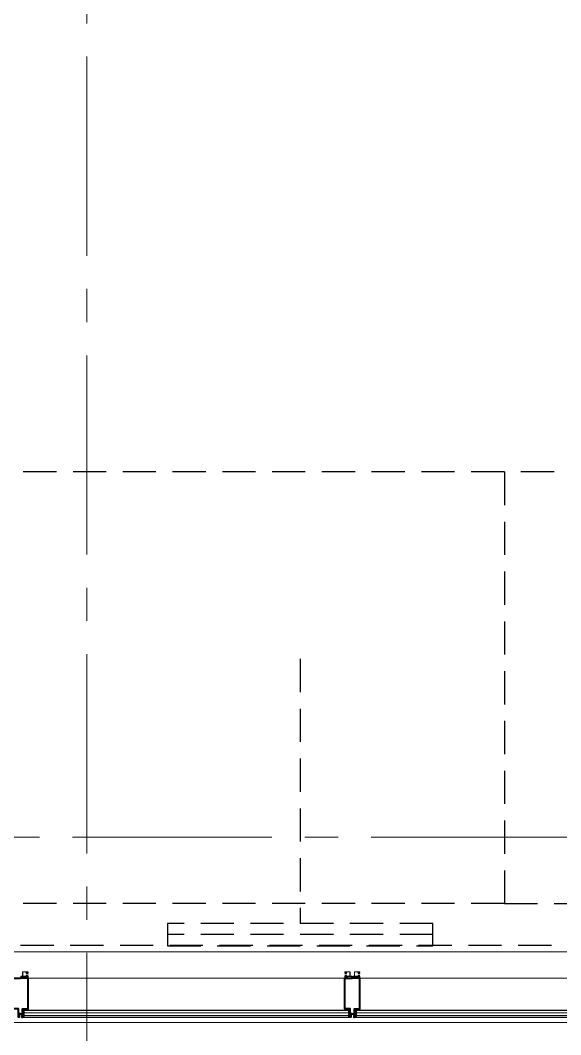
# Model space of a CAD drawing. Header units: inches. Extents: x -26012 to 27, y -3347 to 2082.
# Drawn here: x -21241.1 to -21143.3, y -21.1 to 162.2 of the extents above; entities that cross this region are included whole.
import ezdxf

# ---------------------------------------------------------------- set-up
doc = ezdxf.new("R2010")
doc.units = ezdxf.units.IN
doc.header["$LTSCALE"] = 48
doc.header["$MEASUREMENT"] = 0
for name, pattern in [('A_Column Grid$0$CENTER2', [1.125, 0.75, -0.125, 0.125, -0.125]), ('HIDDEN2', [0.1875, 0.125, -0.0625]), ('NB - 5th floor_plan$0$HIDDEN2', [0.1875, 0.125, -0.0625])]:
    doc.linetypes.add(name, pattern=pattern)
for name, color, linetype in [('A104$0$A-CLNG-RAIL', 8, 'Continuous'), ('A104$0$A-FLOR-SLAB', 8, 'Continuous'), ('A104$0$A-GLAZ', 8, 'Continuous'), ('A104$0$A-GLAZ-CRNA', 8, 'Continuous'), ('A_Column Grid$0$A-GRID-GRD1-12', 8, 'A_Column Grid$0$CENTER2'), ('A_Column Grid$0$A-GRID-GRD1-15', 8, 'A_Column Grid$0$CENTER2'), ('M-HVAC-FUTR', 4, 'HIDDEN2'), ('NB - 5th floor_plan$0$STDROPS', 1, 'NB - 5th floor_plan$0$HIDDEN2'), ('NB - 5th floor_plan$0$STSLABNOTCH', 1, 'NB - 5th floor_plan$0$HIDDEN2'), ('XREF', 8, 'Continuous')]:
    doc.layers.add(name, color=color, linetype=linetype)

# ---------------------------------------------------------------- blocks, each defined once
blk = doc.blocks.new('A104')
at = {"layer": 'A104$0$A-CLNG-RAIL', "lineweight": 13}
for p, q in [((-21240.86591113202, -10.54250795932099), (-21240.94891113203, -10.54250795932099)), ((-21240.94891113203, -10.54250795932099), (-21240.94891113203, -10.9045079593241)), ((-21240.94891113203, -10.9045079593241), (-21240.89891113202, -10.9045079593241)), ((-21240.89891113202, -10.69650795932252), (-21240.89891113202, -10.60250795932187)), ((-21240.89891113202, -10.60250795932187), (-21240.11291113202, -10.60250795932187)), ((-21240.89891113202, -10.82150795932252), (-21240.86391113203, -10.69650795932252)), ((-21240.86391113203, -10.69650795932252), (-21240.89891113202, -10.69650795932252)), ((-21240.89891113202, -10.9045079593241), (-21240.89891113202, -10.82150795932252)), ((-21240.74091113202, -10.50750795932231), (-21240.86591113202, -10.54250795932099)), ((-21240.74091113202, -10.54250795932099), (-21240.74091113202, -10.50750795932231)), ((-21240.64691113202, -10.54250795932099), (-21240.74091113202, -10.54250795932099)), ((-21239.64891113202, -9.71650795932281), (-21240.64691113202, -9.71650795932281)), ((-21240.64691113202, -9.71650795932281), (-21240.64691113202, -10.54250795932099)), ((-21240.59691113203, -10.54250795932099), (-21240.59691113203, -9.766507959323542)), ((-21240.59691113203, -9.766507959323542), (-21240.03891113202, -9.766507959323542)), ((-21239.93391113202, -10.54250795932099), (-21240.59691113203, -10.54250795932099)), ((-21240.11291113202, -10.69650795932252), (-21240.14791113203, -10.69650795932252)), ((-21240.14791113203, -10.69650795932252), (-21240.11291113202, -10.82150795932252)), ((-21240.11291113202, -10.60250795932187), (-21240.11291113202, -10.69650795932252)), ((-21240.11291113202, -10.82150795932252), (-21240.11291113202, -10.9045079593241)), ((-21240.11291113202, -10.9045079593241), (-21240.06791113202, -10.9045079593241)), ((-21240.06791113202, -10.9045079593241), (-21240.06791113202, -10.68250795932304)), ((-21240.06791113202, -10.68250795932304), (-21239.69391113202, -10.68250795932304)), ((-21240.03891113202, -9.766507959323542), (-21240.03891113202, -9.856507959321196)), ((-21240.03891113202, -9.856507959321196), (-21239.93391113202, -9.856507959321196)), ((-21239.99391113202, -9.816507959320608), (-21239.99391113202, -9.766507959323542)), ((-21239.99391113202, -9.766507959323542), (-21239.69391113202, -9.766507959323542)), ((-21239.93391113202, -9.816507959320608), (-21239.99391113202, -9.816507959320608)), ((-21239.99391113202, -10.63250795932231), (-21239.99391113202, -10.58250795932158)), ((-21239.99391113202, -10.58250795932158), (-21239.93391113202, -10.58250795932158)), ((-21239.69391113202, -10.63250795932231), (-21239.99391113202, -10.63250795932231)), ((-21239.93391113202, -9.856507959321196), (-21239.93391113202, -9.816507959320608)), ((-21239.93391113202, -10.58250795932158), (-21239.93391113202, -10.54250795932099)), ((-21239.69391113202, -9.816507959320608), (-21239.75391113203, -9.816507959320608)), ((-21239.75391113203, -9.816507959320608), (-21239.75391113203, -9.856507959321196)), ((-21239.75391113203, -9.856507959321196), (-21239.64891113202, -9.856507959321196)), ((-21239.64891113202, -10.54250795932099), (-21239.75391113203, -10.54250795932099)), ((-21239.75391113203, -10.54250795932099), (-21239.75391113203, -10.58250795932158)), ((-21239.75391113203, -10.58250795932158), (-21239.69391113202, -10.58250795932158)), ((-21239.69391113202, -9.766507959323542), (-21239.69391113202, -9.816507959320608)), ((-21239.69391113202, -10.58250795932158), (-21239.69391113202, -10.63250795932231)), ((-21239.69391113202, -10.68250795932304), (-21239.69391113202, -10.9045079593241)), ((-21239.69391113202, -10.9045079593241), (-21239.64891113202, -10.9045079593241)), ((-21239.64891113202, -9.856507959321196), (-21239.64891113202, -9.71650795932281)), ((-21239.64891113202, -10.9045079593241), (-21239.64891113202, -10.54250795932099)), ((-21182.39948951185, -9.856507959320966), (-21182.39948951185, -9.71650795932258)), ((-21182.39948951185, -9.71650795932258), (-21181.40148951185, -9.71650795932258)), ((-21182.29448951184, -9.856507959320966), (-21182.39948951185, -9.856507959320966)), ((-21182.39948951185, -10.90450795932387), (-21182.39948951185, -10.54250795932076)), ((-21182.39948951185, -10.54250795932076), (-21182.29448951184, -10.54250795932076)), ((-21182.35448951184, -10.90450795932387), (-21182.39948951185, -10.90450795932387)), ((-21182.05448951184, -9.766507959323313), (-21182.35448951184, -9.766507959323313)), ((-21182.35448951184, -9.766507959323313), (-21182.35448951184, -9.81650795932038)), ((-21182.35448951184, -9.81650795932038), (-21182.29448951184, -9.81650795932038)), ((-21182.29448951184, -10.58250795932135), (-21182.35448951184, -10.58250795932135)), ((-21182.35448951184, -10.58250795932135), (-21182.35448951184, -10.63250795932208)), ((-21182.35448951184, -10.63250795932208), (-21182.05448951184, -10.63250795932208)), ((-21181.98048951184, -10.68250795932281), (-21182.35448951184, -10.68250795932281)), ((-21182.35448951184, -10.68250795932281), (-21182.35448951184, -10.90450795932387)), ((-21182.29448951184, -9.81650795932038), (-21182.29448951184, -9.856507959320966)), ((-21182.29448951184, -10.54250795932076), (-21182.29448951184, -10.58250795932135)), ((-21182.11448951185, -9.856507959320966), (-21182.11448951185, -9.81650795932038)), ((-21182.11448951185, -9.81650795932038), (-21182.05448951184, -9.81650795932038)), ((-21182.00948951185, -9.856507959320966), (-21182.11448951185, -9.856507959320966)), ((-21182.11448951185, -10.58250795932135), (-21182.11448951185, -10.54250795932076)), ((-21182.11448951185, -10.54250795932076), (-21181.45148951184, -10.54250795932076)), ((-21182.05448951184, -10.58250795932135), (-21182.11448951185, -10.58250795932135)), ((-21182.05448951184, -9.81650795932038), (-21182.05448951184, -9.766507959323313)), ((-21182.05448951184, -10.63250795932208), (-21182.05448951184, -10.58250795932135)), ((-21181.45148951184, -9.766507959323313), (-21182.00948951185, -9.766507959323313)), ((-21182.00948951185, -9.766507959323313), (-21182.00948951185, -9.856507959320966)), ((-21181.98048951184, -10.90450795932387), (-21181.98048951184, -10.68250795932281)), ((-21181.93548951184, -10.90450795932387), (-21181.98048951184, -10.90450795932387)), ((-21181.14948951185, -10.60250795932164), (-21181.93548951184, -10.60250795932164)), ((-21181.93548951184, -10.60250795932164), (-21181.93548951184, -10.69650795932229)), ((-21181.93548951184, -10.69650795932229), (-21181.90048951184, -10.69650795932229)), ((-21181.90048951184, -10.69650795932229), (-21181.93548951184, -10.82150795932229)), ((-21181.93548951184, -10.82150795932229), (-21181.93548951184, -10.90450795932387)), ((-21181.45148951184, -10.54250795932076), (-21181.45148951184, -9.766507959323313)), ((-21181.40148951185, -9.71650795932258), (-21181.40148951185, -10.54250795932076)), ((-21181.40148951185, -10.54250795932076), (-21181.30748951184, -10.54250795932076)), ((-21181.30748951184, -10.54250795932076), (-21181.30748951184, -10.50750795932208)), ((-21181.30748951184, -10.50750795932208), (-21181.18248951184, -10.54250795932076)), ((-21181.14948951185, -10.82150795932229), (-21181.18448951184, -10.69650795932229)), ((-21181.18448951184, -10.69650795932229), (-21181.14948951185, -10.69650795932229)), ((-21181.18248951184, -10.54250795932076), (-21181.09948951184, -10.54250795932076)), ((-21181.14948951185, -10.69650795932229), (-21181.14948951185, -10.60250795932164)), ((-21181.14948951185, -10.90450795932387), (-21181.14948951185, -10.82150795932229)), ((-21181.09948951184, -10.90450795932387), (-21181.14948951185, -10.90450795932387)), ((-21181.09948951184, -10.54250795932076), (-21181.09948951184, -10.90450795932387)), ((-21180.86591113202, -10.54250795932076), (-21180.94891113203, -10.54250795932076)), ((-21180.94891113203, -10.54250795932076), (-21180.94891113203, -10.90450795932387)), ((-21180.94891113203, -10.90450795932387), (-21180.89891113202, -10.90450795932387)), ((-21180.89891113202, -10.69650795932229), (-21180.89891113202, -10.60250795932164)), ((-21180.89891113202, -10.60250795932164), (-21180.11291113202, -10.60250795932164)), ((-21180.89891113202, -10.82150795932229), (-21180.86391113203, -10.69650795932229)), ((-21180.86391113203, -10.69650795932229), (-21180.89891113202, -10.69650795932229)), ((-21180.89891113202, -10.90450795932387), (-21180.89891113202, -10.82150795932229)), ((-21180.74091113202, -10.50750795932208), (-21180.86591113202, -10.54250795932076)), ((-21180.74091113202, -10.54250795932076), (-21180.74091113202, -10.50750795932208)), ((-21180.64691113202, -10.54250795932076), (-21180.74091113202, -10.54250795932076)), ((-21179.64891113202, -9.71650795932258), (-21180.64691113202, -9.71650795932258)), ((-21180.64691113202, -9.71650795932258), (-21180.64691113202, -10.54250795932076)), ((-21180.59691113203, -10.54250795932076), (-21180.59691113203, -9.766507959323313)), ((-21180.59691113203, -9.766507959323313), (-21180.03891113202, -9.766507959323313)), ((-21179.93391113202, -10.54250795932076), (-21180.59691113203, -10.54250795932076)), ((-21180.11291113202, -10.69650795932229), (-21180.14791113203, -10.69650795932229)), ((-21180.14791113203, -10.69650795932229), (-21180.11291113202, -10.82150795932229)), ((-21180.11291113202, -10.60250795932164), (-21180.11291113202, -10.69650795932229)), ((-21180.11291113202, -10.82150795932229), (-21180.11291113202, -10.90450795932387)), ((-21180.11291113202, -10.90450795932387), (-21180.06791113202, -10.90450795932387)), ((-21180.06791113202, -10.90450795932387), (-21180.06791113202, -10.68250795932281)), ((-21180.06791113202, -10.68250795932281), (-21179.69391113202, -10.68250795932281)), ((-21180.03891113202, -9.766507959323313), (-21180.03891113202, -9.856507959320966)), ((-21180.03891113202, -9.856507959320966), (-21179.93391113202, -9.856507959320966)), ((-21179.99391113202, -9.81650795932038), (-21179.99391113202, -9.766507959323313)), ((-21179.99391113202, -9.766507959323313), (-21179.69391113202, -9.766507959323313)), ((-21179.93391113202, -9.81650795932038), (-21179.99391113202, -9.81650795932038)), ((-21179.99391113202, -10.63250795932208), (-21179.99391113202, -10.58250795932135)), ((-21179.99391113202, -10.58250795932135), (-21179.93391113202, -10.58250795932135)), ((-21179.69391113202, -10.63250795932208), (-21179.99391113202, -10.63250795932208)), ((-21179.93391113202, -9.856507959320966), (-21179.93391113202, -9.81650795932038)), ((-21179.93391113202, -10.58250795932135), (-21179.93391113202, -10.54250795932076)), ((-21179.69391113202, -9.81650795932038), (-21179.75391113203, -9.81650795932038)), ((-21179.75391113203, -9.81650795932038), (-21179.75391113203, -9.856507959320966)), ((-21179.75391113203, -9.856507959320966), (-21179.64891113202, -9.856507959320966)), ((-21179.64891113202, -10.54250795932076), (-21179.75391113203, -10.54250795932076)), ((-21179.75391113203, -10.54250795932076), (-21179.75391113203, -10.58250795932135)), ((-21179.75391113203, -10.58250795932135), (-21179.69391113202, -10.58250795932135)), ((-21179.69391113202, -9.766507959323313), (-21179.69391113202, -9.81650795932038)), ((-21179.69391113202, -10.58250795932135), (-21179.69391113202, -10.63250795932208)), ((-21179.69391113202, -10.68250795932281), (-21179.69391113202, -10.90450795932387)), ((-21179.69391113202, -10.90450795932387), (-21179.64891113202, -10.90450795932387)), ((-21179.64891113202, -9.856507959320966), (-21179.64891113202, -9.71650795932258)), ((-21179.64891113202, -10.90450795932387), (-21179.64891113202, -10.54250795932076))]:
    blk.add_line(p, q, dxfattribs=at)
at = {"layer": 'A104$0$A-CLNG-RAIL', "lineweight": 13, "flags": 128}
for points in [[(-21239.90415966946, -9.811133402121285), (-21239.91627465769, -9.865614473592633), (-21239.92233213735, -9.938255923177074), (-21239.96813858553, -10.12966631461823)], [(-21239.90415966946, -10.59714767413134), (-21239.91627465769, -10.54266660266), (-21239.92233213735, -10.47002515307555), (-21239.96813858553, -10.2786147616344)], [(-21239.74912324781, -9.799026497350283), (-21239.93662324781, -9.799026497350283)], [(-21239.74912324781, -10.60925457890234), (-21239.93662324781, -10.60925457890234)], [(-21182.29927739607, -9.799026497350054), (-21182.11177739607, -9.799026497350054)], [(-21182.29927739607, -10.60925457890212), (-21182.11177739607, -10.60925457890212)], [(-21182.14424097441, -9.811133402121056), (-21182.13212598618, -9.865614473592403), (-21182.12606850652, -9.938255923176845), (-21182.08026205834, -10.129666314618)], [(-21182.14424097441, -10.59714767413111), (-21182.13212598618, -10.54266660265977), (-21182.12606850652, -10.47002515307532), (-21182.08026205834, -10.27861476163417)], [(-21179.90415966946, -9.811133402121056), (-21179.91627465769, -9.865614473592403), (-21179.92233213735, -9.938255923176845), (-21179.96813858553, -10.129666314618)], [(-21179.90415966946, -10.59714767413111), (-21179.91627465769, -10.54266660265977), (-21179.92233213735, -10.47002515307532), (-21179.96813858553, -10.27861476163417)], [(-21179.74912324781, -9.799026497350054), (-21179.93662324781, -9.799026497350054)], [(-21179.74912324781, -10.60925457890212), (-21179.93662324781, -10.60925457890212)]]:
    blk.add_lwpolyline(points, dxfattribs=at)
at = {"layer": 'A104$0$A-CLNG-RAIL', "lineweight": 13}
for points in [[(-21239.88598723049, -9.811133402121285), (-21239.88598723049, -9.865614473592633), (-21239.88598723049, -9.926149018406072), (-21239.8981021898, -9.974576637490083), (-21239.90156360675, -9.99879044703209), (-21239.92584888433, -10.12966631461823)], [(-21239.88598723049, -10.59714767413134), (-21239.88598723049, -10.54266660266), (-21239.88598723049, -10.48213205784656), (-21239.8981021898, -10.43370443876255), (-21239.90156360675, -10.40949062922054), (-21239.92584888433, -10.2786147616344)], [(-21239.84964232362, -9.799026497350283), (-21239.86175728294, -9.907988661247733), (-21239.84964232362, -9.974576637490083), (-21239.85502674998, -9.99879044703209), (-21239.8556121309, -10.12966631461823)], [(-21239.84964232362, -10.60925457890234), (-21239.86175728294, -10.50029241500489), (-21239.84964232362, -10.43370443876255), (-21239.85502674998, -10.40949062922054), (-21239.8556121309, -10.2786147616344)], [(-21239.82887382195, -9.799026497350283), (-21239.83146988466, -9.81718685450862), (-21239.83752736431, -9.859561021208965), (-21239.82541240499, -9.950362827948078), (-21239.80779062496, -9.99879044703209), (-21239.7855484469, -10.12966631461823)], [(-21239.82887382195, -10.60925457890234), (-21239.83146988466, -10.59109422174401), (-21239.83752736431, -10.54872005504366), (-21239.82541240499, -10.45791824830455), (-21239.80779062496, -10.40949062922054), (-21239.7855484469, -10.2786147616344)], [(-21239.80118245745, -9.805079949737618), (-21239.80118245745, -9.841400664050626), (-21239.80118245745, -9.895881756476731), (-21239.77089505917, -9.968523185102748), (-21239.75575133592, -9.99879044703209), (-21239.71123846854, -10.12966631461823)], [(-21239.80118245745, -10.60320112651501), (-21239.80118245745, -10.566880412202), (-21239.80118245745, -10.5123993197759), (-21239.77089505917, -10.43975789114988), (-21239.75575133592, -10.40949062922054), (-21239.71123846854, -10.2786147616344)], [(-21239.77089505917, -9.805079949737618), (-21239.78301001848, -9.853507568821628), (-21239.76483755059, -9.901935208864066), (-21239.72849267265, -9.974576637490083), (-21239.71334895905, -9.99879044703209), (-21239.65815987549, -10.12966631461823)], [(-21239.77089505917, -10.60320112651501), (-21239.78301001848, -10.554773507431), (-21239.76483755059, -10.50634586738856), (-21239.72849267265, -10.43370443876255), (-21239.71334895905, -10.40949062922054), (-21239.65815987549, -10.2786147616344)], [(-21182.27750558471, -9.805079949737388), (-21182.26539062539, -9.8535075688214), (-21182.28356309328, -9.901935208863836), (-21182.31990797122, -9.974576637489854), (-21182.33505168483, -9.99879044703186), (-21182.39024076838, -10.129666314618)], [(-21182.27750558471, -10.60320112651478), (-21182.26539062539, -10.55477350743077), (-21182.28356309328, -10.50634586738833), (-21182.31990797122, -10.43370443876232), (-21182.33505168483, -10.40949062922031), (-21182.39024076838, -10.27861476163417)], [(-21182.24721818642, -9.805079949737388), (-21182.24721818642, -9.841400664050397), (-21182.24721818642, -9.895881756476502), (-21182.27750558471, -9.96852318510252), (-21182.29264930795, -9.99879044703186), (-21182.33716217533, -10.129666314618)], [(-21182.24721818642, -10.60320112651478), (-21182.24721818642, -10.56688041220177), (-21182.24721818642, -10.51239931977567), (-21182.27750558471, -10.43975789114965), (-21182.29264930795, -10.40949062922031), (-21182.33716217533, -10.27861476163417)], [(-21182.21952682193, -9.799026497350054), (-21182.21693075921, -9.81718685450839), (-21182.21087327956, -9.859561021208735), (-21182.22298823887, -9.950362827947849), (-21182.24061001891, -9.99879044703186), (-21182.26285219696, -10.129666314618)], [(-21182.21952682193, -10.60925457890212), (-21182.21693075921, -10.59109422174378), (-21182.21087327956, -10.54872005504343), (-21182.22298823887, -10.45791824830432), (-21182.24061001891, -10.40949062922031), (-21182.26285219696, -10.27861476163417)], [(-21182.19875832025, -9.799026497350054), (-21182.18664336093, -9.907988661247504), (-21182.19875832025, -9.974576637489854), (-21182.19337389388, -9.99879044703186), (-21182.19278851297, -10.129666314618)], [(-21182.19875832025, -10.60925457890212), (-21182.18664336093, -10.50029241500467), (-21182.19875832025, -10.43370443876232), (-21182.19337389388, -10.40949062922031), (-21182.19278851297, -10.27861476163417)], [(-21182.16241341339, -9.811133402121056), (-21182.16241341339, -9.865614473592403), (-21182.16241341339, -9.926149018405843), (-21182.15029845407, -9.974576637489854), (-21182.14683703712, -9.99879044703186), (-21182.12255175953, -10.129666314618)], [(-21182.16241341339, -10.59714767413111), (-21182.16241341339, -10.54266660265977), (-21182.16241341339, -10.48213205784633), (-21182.15029845407, -10.43370443876232), (-21182.14683703712, -10.40949062922031), (-21182.12255175953, -10.27861476163417)], [(-21179.88598723049, -9.811133402121056), (-21179.88598723049, -9.865614473592403), (-21179.88598723049, -9.926149018405843), (-21179.8981021898, -9.974576637489854), (-21179.90156360675, -9.99879044703186), (-21179.92584888433, -10.129666314618)], [(-21179.88598723049, -10.59714767413111), (-21179.88598723049, -10.54266660265977), (-21179.88598723049, -10.48213205784633), (-21179.8981021898, -10.43370443876232), (-21179.90156360675, -10.40949062922031), (-21179.92584888433, -10.27861476163417)], [(-21179.84964232362, -9.799026497350054), (-21179.86175728294, -9.907988661247504), (-21179.84964232362, -9.974576637489854), (-21179.85502674998, -9.99879044703186), (-21179.8556121309, -10.129666314618)], [(-21179.84964232362, -10.60925457890212), (-21179.86175728294, -10.50029241500467), (-21179.84964232362, -10.43370443876232), (-21179.85502674998, -10.40949062922031), (-21179.8556121309, -10.27861476163417)], [(-21179.82887382195, -9.799026497350054), (-21179.83146988466, -9.81718685450839), (-21179.83752736431, -9.859561021208735), (-21179.82541240499, -9.950362827947849), (-21179.80779062496, -9.99879044703186), (-21179.7855484469, -10.129666314618)], [(-21179.82887382195, -10.60925457890212), (-21179.83146988466, -10.59109422174378), (-21179.83752736431, -10.54872005504343), (-21179.82541240499, -10.45791824830432), (-21179.80779062496, -10.40949062922031), (-21179.7855484469, -10.27861476163417)], [(-21179.80118245745, -9.805079949737388), (-21179.80118245745, -9.841400664050397), (-21179.80118245745, -9.895881756476502), (-21179.77089505917, -9.96852318510252), (-21179.75575133592, -9.99879044703186), (-21179.71123846854, -10.129666314618)], [(-21179.80118245745, -10.60320112651478), (-21179.80118245745, -10.56688041220177), (-21179.80118245745, -10.51239931977567), (-21179.77089505917, -10.43975789114965), (-21179.75575133592, -10.40949062922031), (-21179.71123846854, -10.27861476163417)], [(-21179.77089505917, -9.805079949737388), (-21179.78301001848, -9.8535075688214), (-21179.76483755059, -9.901935208863836), (-21179.72849267265, -9.974576637489854), (-21179.71334895905, -9.99879044703186), (-21179.65815987549, -10.129666314618)], [(-21179.77089505917, -10.60320112651478), (-21179.78301001848, -10.55477350743077), (-21179.76483755059, -10.50634586738833), (-21179.72849267265, -10.43370443876232), (-21179.71334895905, -10.40949062922031), (-21179.65815987549, -10.27861476163417)]]:
    blk.add_open_spline(points, degree=3, dxfattribs=at)
at = {"layer": 'A104$0$A-FLOR-SLAB', "lineweight": 0, "flags": 128}
blk.add_lwpolyline([(-23869.27306754608, 1530.34749504837), (-21072.77392211724, 1530.344907071458), (-21072.77392211724, -6.154496974105343), (-22489.27361117521, -6.154496974106298), (-22489.27361091716, 53.84483676237799), (-22872.77363294808, 53.84483676237801), (-22872.77363293029, -6.154496971624019), (-24409.27195154976, -6.154496971624022)], dxfattribs=at)
at = {"layer": 'A104$0$A-GLAZ', "lineweight": 0}
blk.add_line((-22352.02336008276, -18.90515878296642), (-21060.0239351225, -18.90515878295377), dxfattribs=at)
at = {"layer": 'A104$0$A-GLAZ-CRNA', "lineweight": 0}
for p, q in [((-21239.64951350231, -10.90449697407687), (-21182.39951350231, -10.90449697407632)), ((-21179.64951350231, -10.90449697407629), (-21068.0239351225, -10.90449697407519)), ((-21240.39893512249, -17.15449697407684), (-21181.64893512249, -17.15449697407627)), ((-21240.39893512249, -17.65449697407686), (-21181.64893512249, -17.65449697407628)), ((-21180.39893512249, -17.15449697407626), (-21121.6489351225, -17.15449697407568)), ((-21180.39893512249, -17.65449697407627), (-21121.6489351225, -17.65449697407569))]:
    blk.add_line(p, q, dxfattribs=at)
at = {"layer": 'A104$0$A-GLAZ-CRNA', "lineweight": 30}
for p, q in [((-21240.39893512249, -16.65449697407686), (-21240.39893512249, -17.90449697407684)), ((-21240.39893512249, -16.65449697407686), (-21181.64893512249, -16.65449697407627)), ((-21240.39893512249, -17.90449697407684), (-21181.64893512249, -17.90449697407626)), ((-21180.39893512249, -16.65449697407627), (-21121.6489351225, -16.65449697407568)), ((-21180.39893512249, -17.90449697407625), (-21121.6489351225, -17.90449697407568))]:
    blk.add_line(p, q, dxfattribs=at)
at = {"layer": 'A104$0$A-GLAZ-CRNA', "lineweight": 40}
for p, q in [((-21181.64893512249, -16.65449697407627), (-21181.64893512249, -17.90449697407626)), ((-21180.39893512249, -16.65449697407627), (-21180.39893512249, -17.90449697407625))]:
    blk.add_line(p, q, dxfattribs=at)
at = {"layer": 'A104$0$A-GLAZ-CRNA', "lineweight": 40, "flags": 128}
for points in [[(-21241.02393512249, -17.31074697407686), (-21241.27393512249, -17.31074697407685), (-21241.27393512249, -17.9044969740773), (-21241.39893512249, -17.90449697407731), (-21241.39893512249, -16.40449697407687), (-21242.39893512249, -16.40449697407686), (-21242.39951350231, -10.90449697407736), (-21241.02451350231, -10.90449697407734)], [(-21241.02393512249, -17.31074697407686), (-21240.77393512249, -17.31074697407685), (-21240.77393512249, -17.9044969740773), (-21240.64893512249, -17.90449697407731), (-21240.64893512249, -16.40449697407686), (-21239.64893512249, -16.40449697407684), (-21239.64951350231, -10.90449697407733), (-21241.02451350231, -10.90449697407734)], [(-21181.02393512249, -17.31074697407582), (-21181.27393512249, -17.3107469740758), (-21181.27393512249, -17.90449697407626), (-21181.39893512249, -17.90449697407627), (-21181.39893512249, -16.40449697407582), (-21182.39893512249, -16.40449697407582), (-21182.39951350231, -10.90449697407632), (-21181.02451350231, -10.9044969740763)], [(-21181.02393512249, -17.31074697407582), (-21180.77393512249, -17.31074697407581), (-21180.77393512249, -17.90449697407626), (-21180.64893512249, -17.90449697407627), (-21180.64893512249, -16.40449697407582), (-21179.64893512249, -16.4044969740758), (-21179.64951350231, -10.90449697407629), (-21181.02451350231, -10.9044969740763)]]:
    blk.add_lwpolyline(points, dxfattribs=at)
at = {"layer": 'A104$0$A-GLAZ-CRNA', "lineweight": 40, "extrusion": (0, 0, -1)}
for centre in [(21240.52393512248, -18.02949697407592), (21181.52393512249, -18.02949697407489), (21180.52393512248, -18.02949697407534)]:
    blk.add_arc(centre, 0.1767766952980865, 44.99999999981663, 134.9999999998263, dxfattribs=at)
blk = doc.blocks.new('NB - 5th floor_plan')
at = {"layer": 'NB - 5th floor_plan$0$STDROPS', "color": 1, "linetype": 'NB - 5th floor_plan$0$HIDDEN2'}
for p, q in [((-21153.52391116501, 80.59491365442871), (-21361.02362199506, 80.59491353194653)), ((-21153.52391116501, 2.594997220861899), (-21361.02362199506, 2.594997098379721))]:
    blk.add_line(p, q, dxfattribs=at)
blk.add_lwpolyline([(-21081.52391113203, 2.594913660853763), (-21081.52391113203, 80.59491366030741), (-21153.52391116501, 80.59491366085376), (-21153.5239111174, 2.594913660853763)], close=True, dxfattribs=at)
at = {"layer": 'NB - 5th floor_plan$0$STSLABNOTCH', "color": 1, "linetype": 'NB - 5th floor_plan$0$HIDDEN2', "elevation": 5.187665312702477e-09}
blk.add_lwpolyline([(-21304.02391113202, -7.404329282014714), (-21304.02391113202, -4.904329282012895), (-21071.52391113202, -4.904512240201257)], dxfattribs=at)
blk = doc.blocks.new('A_Column Grid')
at = {"layer": 'A_Column Grid$0$A-GRID-GRD1-12', "lineweight": 0}
blk.add_line((-24363.59935139786, 14.59491366085381), (-20941.25074341932, 14.59491366085381), dxfattribs=at)
at = {"layer": 'A_Column Grid$0$A-GRID-GRD1-15', "lineweight": 0}
blk.add_line((-21229.02362203525, 1667.665908221517), (-21229.02362194211, -2700.907190502515), dxfattribs=at)
blk = doc.blocks.new('SD-A')
at = {"layer": 'M-HVAC-FUTR'}
for p, q in [((2473.340709240505, 316.577703825069), (2425.340709240505, 316.577703825069)), ((2425.340709240505, 316.577703825069), (2425.340709240505, 312.5777038250708)), ((2473.340709240505, 312.5777038250708), (2473.340709240505, 316.577703825069)), ((2473.340709240505, 314.5777038250708), (2425.340709240505, 314.5777038250708)), ((2425.340709240505, 312.5777038250708), (2473.340709240505, 312.5777038250708))]:
    blk.add_line(p, q, dxfattribs=at)

msp = doc.modelspace()

# ---------------------------------------------------------------- linework, layer by layer
at = {"layer": 'M-HVAC-FUTR'}
msp.add_line((-21190.43922648585, 46.80243206540172, 0.001653210731116267), (-21190.43922648585, -1.019037718638174, 0.001653210731184832), dxfattribs=at)

# ---------------------------------------------------------------- block references
msp.add_blockref('SD-A', (-23639.77993572635, -317.5967415437071, 0.001653210731184832), dxfattribs=at)
at = {"layer": 'XREF'}
for name in ['A_Column Grid', 'A104', 'NB - 5th floor_plan']:
    msp.add_blockref(name, (0, 0), dxfattribs=at)

doc.saveas('drawing.dxf')
